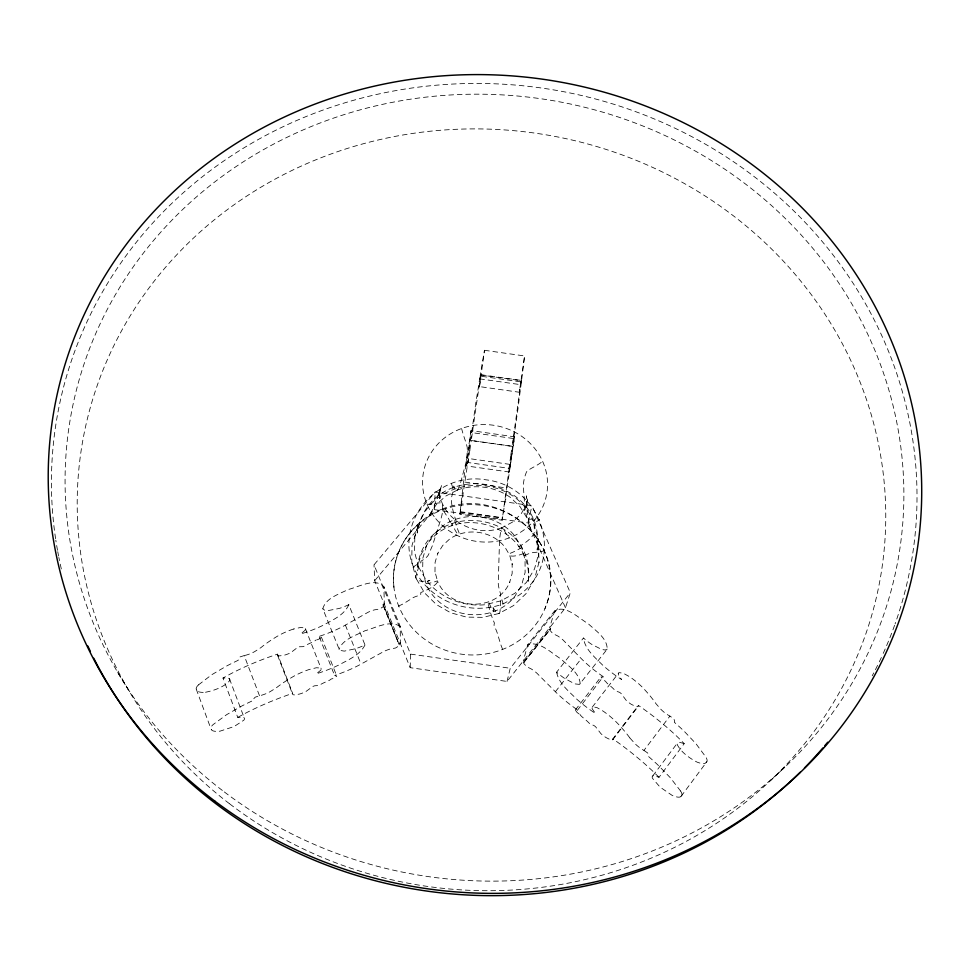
<?xml version="1.0" encoding="UTF-8"?>
<svg xmlns="http://www.w3.org/2000/svg" width="970" height="970" viewBox="0 0 970 970"><rect width="100%" height="100%" fill="white"/><g stroke="black" fill="none" stroke-linecap="round" stroke-linejoin="round"><path stroke-width="0.73" stroke-dasharray="4.85 3.64" d="M471.008 430.595L464.157 476.258L460.022 513.288L460.229 511.687L502.581 517.701L502.351 519.289L514.633 436.839L471.008 430.595L466.473 465.939L509.25 472.002L513.87 436.694L513.676 438.549L471.662 432.596L475.979 401.604A74.023 1.006 -82 0 1 477.592 392.377L480.283 374.614L521.63 380.458L519.241 398.27A74.023 0.727 -81.9 0 1 518.138 407.558L513.676 438.549M398.912 606.553L398.925 605.801A10.088 2.631 -22.4 0 0 404.623 603L413.111 597.678A6.657 1.734 -22.5 0 1 417.949 595.847L420.713 594.804L420.81 592.512A16.854 4.462 -22.6 0 0 437.446 580.86L434.899 571.378L434.984 572.094L435.093 562.394L437.834 553.106L437.567 553.761L442.744 545.467L449.583 539.077C466.594 527.11 491.79 530.675 504.8 546.91L509.565 554.949L512.221 564.358L512.148 563.655L512.172 573.331L509.565 582.679L509.832 582.012C497.367 612.373 449.231 611.173 437.446 580.86A19.509 5.214 -22.8 0 1 426.06 583.734C439.98 618.569 491.766 625.905 514.852 596.344L521.654 585.068L525.109 572.458L525.049 559.617L521.484 547.044L514.658 535.804C497.792 514.815 465.2 510.208 443.157 525.655L433.469 534.543L421.295 553.906L417.33 567.256C427.006 495.209 538.75 511.02 527.983 582.97C535.367 529.668 461.465 501.066 428.728 542.072M211.351 729.561A30.81 7.166 -21 0 0 219.947 731.186L234.158 726.518L243.846 720.177A19.327 4.474 -20.9 0 0 242.9 717.242L237.735 717.376L222.967 678.042L231.09 673.616A81.201 20.091 -21.2 0 1 277.553 654.144L292.697 693.356A11.713 2.764 -21.5 0 0 294.722 694.908L299.597 694.035A9.433 2.219 -21.5 0 0 305.683 691.695L312.558 686.639A2.667 0.63 -21.6 0 1 314.838 685.766L317.954 685.596A2.631 0.618 -21.7 0 0 319.954 684.82L321.894 683.765A14.708 3.443 -21.7 0 1 327.217 681.34A5.044 1.188 -21.7 0 0 331.109 679.036L332.007 678.83A3.65 0.861 -21.8 0 0 334.868 677.703L336.772 676.078L334.686 675.387A40.861 9.906 -21.8 0 0 360.986 664.123L383.89 651.44A11.022 2.631 -22.2 0 1 390.267 648.991L395.542 648.021L398.961 645.862A6.22 1.491 -22.3 0 0 399.167 644.674L383.174 604.383L384.338 604.334L383.902 587.396C376.99 576.616 357.688 587.347 348 589.566C339.088 594.21 325.714 598.078 322.804 608.723L339.597 650.312L344.277 651.125L355.457 648.748A20.079 5.008 -22 0 0 364.987 644.953L348.788 604.674A19.933 5.444 -21.9 0 1 339.318 608.42L328.139 610.579L324.513 610.142L322.804 608.723M510.802 455.282L512.087 446.212L471.238 440.513L512.039 446.394L514.755 427.321A76.691 0.715 -81.9 0 0 520.32 386.642L521.096 380.701L480.938 375.002L479.519 386.606L519.302 392.244L524.576 355.966L522.636 372.334A69.622 0.655 -81.9 0 1 521.351 381.938L480.186 376.105L480.308 374.675M410.201 667.675L410.565 654.107L374.02 564.819L435.227 491.948L531.899 505.673L570.324 592.694L565.462 607.79L507.031 681.437L410.201 667.675L374.687 580.703L374.02 564.819M459.974 514.209L468.437 458.495L509.699 464.339L502.145 520.199L459.986 514.221L460.192 513.082M374.687 580.703L434.196 509.614L435.227 491.948M442.769 509.686L442.829 508.813C502.969 485.121 571.403 545.88 545.104 608.057L544.897 608.796A78.655 75.114 7.7 0 1 410.104 625.383A78.655 75.114 7.7 0 1 461.053 505.237A78.655 75.114 7.7 0 1 544.897 608.796M510.705 456.058L509.068 468.34L467.94 462.508L468.437 458.495M509.068 468.34L509.541 464.739M505.661 499.974L505.819 498.847M521.096 380.701L519.302 392.244M469.844 450.262L467.94 462.508M480.938 375.002L480.004 380.907A76.691 0.994 -82 0 0 473.954 421.538L471.262 440.61M469.844 450.201L471.262 440.465M502.351 519.035L502.157 520.199M538.993 562.188L534.47 579.478L525.922 593.749L513.494 605.607L499.162 613.355M521.351 381.938L521.63 380.47M509.565 465.091L509.699 464.339M565.462 607.79L528.189 522.963L531.899 505.673M502.278 649.536L502.424 648.845A10.136 1.516 68.9 0 1 500.193 642.722L497.113 632.561A6.693 0.994 68.9 0 0 495.124 627.869L493.985 625.189L494.397 623.031A16.914 2.546 69 0 1 488.625 602.043A19.57 2.983 69.1 0 0 493.597 611.706A6.123 0.921 69.1 0 0 492.408 606.214A24.104 3.698 69.1 0 0 496.858 612.713A41.722 6.414 69.2 0 0 500.108 610.409L500.556 601.279A6.644 1.043 69 0 1 501.623 601.667L503.042 603.934L518.598 595.519C566.88 561.4 542.533 486.225 486.006 479.823C429.989 470.268 385.539 535.586 422.35 581.854L422.411 581.927C441.241 605.522 474.839 614.41 503.042 603.934L503.09 603.898A9.833 1.54 69.1 0 0 500.374 595.592L500.653 594.137A17.654 2.825 69.1 0 1 498.265 583.479L499.453 542.448A254.746 44.681 68 0 1 502.011 527.668L512.39 522.163L520.817 514.306L526.746 504.63L524.758 509.42M527.328 500.217L526.48 508.013L526.407 495.864L527.207 511.457L530.529 530.457L525.085 510.523L523.436 487.764A238.438 67.864 -26.1 0 1 526.564 471.784A12.428 3.71 -24.1 0 1 532.615 467.637A27.73 8.451 -24 0 0 542.642 461.356M514.597 436.779L509.25 472.002M507.031 681.437L510.244 668.269L570.324 592.694M544.388 551.348L544.594 550.536A9.93 2.571 -23.7 0 1 539.223 551.942L531.536 552.791A6.584 1.697 -23.6 0 0 526.795 554.585L524.079 555.604L524.625 553.179A16.684 4.377 -23.6 0 1 509.771 553.494A19.376 5.153 -23.5 0 0 521.375 547.674A6.05 1.601 -23.5 0 0 518.138 546.995A23.886 6.39 -23.5 0 0 528.177 540.387A41.492 11.179 -23.4 0 0 534.458 531.002L534.094 523.897A6.535 1.782 -23.8 0 1 536.325 521.557A3.31 0.909 -23.8 0 0 539.611 519.483A9.688 2.643 -23.7 0 0 532.906 520.599C511.129 468.449 425.83 475.615 417.197 533.039C428.97 457.028 547.068 473.724 537.186 550.075L537.077 535.076L532.906 520.599L533.27 518.974A17.363 4.801 -23.9 0 1 526.88 517.75M555.022 610.385L527.813 644.589L523.266 660.982L524.358 661.37L550.681 628.172L549.578 627.808L554.488 611.621C564.019 603.158 579.587 618.909 588.208 623.686C595.507 630.645 607.244 638.078 607.208 649.124L579.442 684.396L574.761 683.874L564.71 678.491A20.079 4.971 38.2 0 1 556.622 672.186L583.455 638.005A19.946 5.408 38.1 0 0 591.506 644.25L601.618 649.427L605.183 650.021L607.208 649.124M524.358 661.37L524.067 662.425A6.22 1.479 38.5 0 0 523.945 663.625L526.649 666.645L531.427 669.057A11.022 2.607 38.4 0 1 536.871 673.18L555.374 691.755A40.873 9.833 38.1 0 0 577.526 709.919L575.343 709.979L576.726 712.089A3.65 0.861 38 0 0 579.163 713.968L579.951 714.405M524.406 510.669L527.692 498.932M577.308 710.392L603.279 676.672A40.594 10.706 37.9 0 1 581.285 658.642L563.049 639.994A10.949 2.837 38.3 0 0 557.629 635.92L552.815 633.616L550.172 630.561A6.172 1.613 38.4 0 1 550.342 629.3L550.681 628.172M383.174 604.383L383.199 605.547A6.172 1.625 -22.2 0 1 383.041 606.82L379.658 609.014L374.371 609.887A10.949 2.861 -22.1 0 0 368.042 612.288L345.393 625.116A40.582 10.779 -21.7 0 1 319.251 636.32L321.385 637.108L319.518 638.806A3.625 0.934 -21.6 0 1 316.669 639.921L315.796 640.091M580.193 683.826C579.575 672.901 567.959 665.76 560.648 658.739C551.118 652.895 539.647 640.867 527.813 644.589M479.519 386.606L484.491 350.291L481.653 366.527A69.61 0.921 -82 0 0 480.186 376.105M466.473 465.939L472.026 430.765L471.662 432.596M348.788 604.674C344.277 615.198 332.455 620.036 323.071 625.323A40.582 10.961 -21.5 0 1 300.7 633.968L304.907 630.415A15.702 4.183 -21.4 0 0 304.907 627.966L300.639 627.457L293.51 629.057M364.987 644.953C359.967 655.162 348.23 659.77 338.797 665.032A40.861 10.088 -21.7 0 1 316.305 673.798L320.597 670.367A15.811 3.844 -21.5 0 0 320.658 668.075L316.438 667.736L309.297 669.458A24.48 5.917 -21.5 0 0 292.552 676.951A77.551 18.333 -21.8 0 0 276.389 687.766L270.024 691.731A10.609 2.571 -21.2 0 1 259.487 695.769L255.255 697.163A17.411 4.171 -21.2 0 0 253.485 700.316A74.35 17.145 -21.3 0 0 241.081 706.39L226.64 714.66L213.182 724.529A24.48 5.699 -21 0 0 210.854 728.555L211.314 729.573M426.63 545.455L422.859 558.15L422.678 571.015L426.012 583.552M681.049 796.382L706.839 761.729A24.335 6.159 37 0 0 705.833 757.012L695.854 743.566L684.432 731.525A73.902 18.539 37.4 0 0 674.308 722.25A17.302 4.51 37.3 0 0 673.568 718.564L669.894 716.09A10.537 2.764 37.2 0 1 660.922 709.361L656.011 703.735A77.066 19.8 37.9 0 0 643.728 688.664A24.323 6.39 37.6 0 0 629.797 676.83L623.419 673.313L619.199 672.634A15.714 4.147 37.6 0 0 618.545 674.987L621.624 679.57A40.594 10.888 37.8 0 1 602.552 665.032C594.962 657.32 584.971 649.379 583.455 638.005M681.013 796.358A30.834 7.105 37.3 0 1 672.38 795.545L660.036 787.094L652.458 778.292A19.339 4.438 37.1 0 1 654.132 775.721L659.03 777.297L684.238 743.626L677.642 737.091A81.25 19.946 37.4 0 0 638.405 705.432A11.64 2.983 37.6 0 1 635.944 706.524L631.482 704.438A9.373 2.401 37.6 0 1 626.317 700.534L621.224 693.647A2.655 0.679 37.7 0 0 619.284 692.192L616.314 691.258A2.607 0.667 37.7 0 1 614.616 689.973L613.064 688.409A14.611 3.71 37.8 0 0 608.663 684.602A5.008 1.285 37.8 0 1 605.607 681.292L604.795 680.855A3.625 0.934 37.9 0 1 602.37 679L601.036 676.854L603.049 677.193M652.737 775.939L677.812 742.511M629.93 738.037L634.95 743.614A10.609 2.546 37.4 0 0 643.947 750.428L669.894 716.09M579.975 714.417A5.044 1.188 37.9 0 0 583.079 717.715A14.708 3.407 38 0 1 587.529 721.522L589.105 723.087A2.631 0.618 37.9 0 0 590.803 724.384L593.737 725.414A2.667 0.618 37.8 0 1 595.677 726.882L600.915 733.659A9.433 2.207 37.7 0 0 606.104 737.612L610.53 739.795A11.725 2.74 37.8 0 0 612.858 738.873L638.405 705.445M612.749 739.722L638.236 706.342M592.221 707.178L618.557 673.095M575.343 709.979L601.036 676.854M555.374 691.755L581.272 658.642M524.261 661.734L550.572 628.56M523.848 662.51L550.342 629.3M706.063 762.65L706.839 761.729M770.192 780.862L784.779 767.234M198.486 684.881L211.715 674.744L225.998 666.354A73.853 18.66 -21.1 0 1 238.28 660.267A17.29 4.535 -21 0 1 239.978 656.932L244.197 655.587L259.499 695.757M237.735 717.376L245.931 712.986A81.735 18.454 -21.4 0 1 292.697 693.344M457.634 489.923L445.751 496.07L436.051 504.861L428.995 516.052L433.044 508.911L441.774 485.109L438.658 495.549L439.907 487.813L439.786 498.665L439.131 492.19C442.805 520.708 475.882 537.913 502.011 527.668A12.586 2.17 69.3 0 1 504.727 531.257A27.984 4.911 69.5 0 0 509.177 537.913M382.75 587.82L383.902 587.396M498.871 613.501L482.987 617.356L466.534 617.114L450.65 612.761L436.476 604.637L424.642 592.997L416.239 578.666M457.44 489.971C475.142 483.787 495.233 486.637 510.523 497.501L520.029 506.619L527.001 518.065M205.507 692.253C213.97 690.531 222.979 687.548 229.199 681.267A19.194 4.862 -20.7 0 0 228.156 678.078L222.967 678.042M399.167 643.583L400.331 643.51L400.27 626.474L383.72 586.05M484.491 350.291L524.588 355.954M479.653 378.858L521.06 384.726M464.909 482.078L506.461 487.983M460.18 512.148L502.508 518.15M434.196 509.614L528.189 522.963M410.565 654.107L510.244 668.269M684.238 743.626L679.255 742.22A19.206 4.838 36.9 0 0 677.412 744.996C681.68 752.744 689.488 758.14 697.151 762.165A30.628 7.748 37 0 0 706.027 762.626M643.947 750.428L647.62 752.95A17.411 4.135 37.5 0 1 648.481 756.479A74.387 17.023 37.6 0 1 658.727 765.779L670.343 777.758L680.588 791.011M527.353 645.753L528.335 646.493M659.03 777.297L652.349 770.774A81.771 18.309 37.6 0 0 612.87 738.873M400.27 626.474C389.879 619.587 375.475 627.905 364.647 630.888C355.723 635.58 342.531 639.206 339.027 649.56M117.697 672.392L128.246 689.573M418.519 566.989L426.485 580.642C440.465 597.859 462.799 606.808 484.806 604.759L500.726 600.903L514.912 593.264L526.48 582.315L534.494 568.99L538.544 554.149L538.544 556.598L538.399 538.823L538.993 562.855M198.474 684.881A24.323 6.208 -20.7 0 0 196.255 689.112L196.752 690.24A30.603 7.796 -20.8 0 0 205.482 692.277M383.186 604.783L399.349 644.82M383.199 605.547L399.167 644.674M345.393 625.116L360.998 664.123M321.385 637.108L336.772 676.078M319.348 636.878L334.759 675.92M305.404 628.609L321.143 668.657M277.469 655.065L292.588 694.205M229.478 678.77L244.197 717.836M196.243 689.124L210.842 728.555M418.567 567.098L414.554 551.954L414.82 536.592L414.166 538.944L418.628 524.03L411.995 545.479L411.777 562.054L416.009 578.144M556.622 672.186C558.72 683.401 568.699 691.089 576.325 698.788A40.885 10.003 37.9 0 0 595.483 713.484L592.294 708.985A15.823 3.807 37.8 0 1 592.84 706.766L596.962 707.603L603.316 711.252A24.492 5.868 37.8 0 1 617.344 723.123A77.576 18.188 38 0 1 629.918 738.024M393.929 587.347L393.917 586.583C390.122 553.118 411.559 520.441 442.829 508.813A9.882 1.443 69.6 0 0 445.145 513.36L448.673 518.78A6.56 0.958 69.5 0 1 450.589 523.291L451.693 525.885L451.923 523.339A16.611 2.461 69.5 0 0 459.016 532.639A19.327 2.91 69.5 0 1 454.578 520.272A6.026 0.897 69.5 0 1 456.276 521.605A23.826 3.613 69.5 0 1 452.76 509.48A41.419 6.329 69.4 0 1 451.608 497.101L453.208 490.832A6.499 1.006 69.7 0 0 452.602 487.352L451.426 483.46A9.651 1.491 69.7 0 1 454.433 488.528L454.59 486.819A17.278 2.704 69.8 0 0 457.913 489.559L460.216 484.03L465.576 464.206A234.231 37.163 71 0 0 467.261 447.691A12.392 2.085 69.9 0 0 465.163 440.259A27.669 4.777 69.9 0 1 461.587 428.497M538.871 546.316L538.871 546.959M55.593 538.714A433.275 405.593 7.7 0 1 523.266 85.796A433.275 405.593 7.7 0 1 895.092 623.88M894.595 625.298A433.275 405.593 7.7 0 1 881.997 656.084M881.366 657.454A433.275 405.593 7.7 0 1 878.226 664.038M877.583 665.359A433.275 405.593 7.7 0 1 872.236 675.787M61.328 568.917A433.275 405.593 7.7 0 1 58.855 557.459M58.576 556.016A433.275 405.593 7.7 0 1 57.763 551.712M57.497 550.269A433.275 405.593 7.7 0 1 55.823 540.205M680.601 791.011A24.492 5.662 37.2 0 1 681.764 795.533M427.03 504.218A27.912 8.585 -23.1 0 0 436.512 503.297A12.549 3.783 -22.9 0 1 442.114 503.139A250.042 75.357 -20.5 0 1 441.035 518.465L432.608 545.188L428.497 554.694A17.569 4.923 -22.6 0 1 420.931 561.206L420.871 562.733A9.785 2.704 -22.7 0 0 413.608 566.892A3.346 0.921 -22.6 0 0 416.736 566.565A6.608 1.819 -22.6 0 1 418.579 567.377L416.106 575.634A41.649 11.264 -23 0 0 420.483 581.078A24.044 6.475 -22.8 0 0 429.904 580.351A6.099 1.625 -22.7 0 0 426.06 583.734M293.51 629.045A24.311 6.438 -21.4 0 0 276.887 636.526A77.03 19.946 -21.7 0 0 260.966 647.584L254.673 651.61A10.537 2.789 -21 0 1 244.197 655.587M277.565 654.144A11.64 3.007 -21.4 0 0 279.639 655.878L284.513 655.126A9.373 2.413 -21.3 0 0 290.563 652.81L297.341 647.62A2.655 0.679 -21.5 0 1 299.597 646.76L302.737 646.687A2.607 0.679 -21.5 0 0 304.725 645.935L306.641 644.868A14.611 3.734 -21.6 0 1 311.928 642.443A5.008 1.297 -21.6 0 0 315.771 640.103M224.337 791.956A419.864 392.971 7.7 0 0 899.445 551.542A419.864 392.971 7.7 0 0 329.642 119.48A419.864 392.971 7.7 0 0 224.337 791.956M229.696 803.887A404.696 380.458 7.7 0 0 881.293 572.421A404.696 380.458 7.7 0 0 333.462 153.102A404.696 380.458 7.7 0 0 229.696 803.887M435.797 518.695A62.577 58.685 7.7 0 0 543.018 506.267A62.577 58.685 7.7 0 0 476.367 425.005A62.577 58.685 7.7 0 0 435.797 518.695"/><path stroke-width="1.45" d="M827.713 742.22A433.275 405.593 7.7 0 1 824.815 745.675M822.863 747.967A433.275 405.593 7.7 0 1 804.445 767.973M800.153 772.265A433.275 405.593 7.7 0 1 93.738 658.23M90.404 651.476A433.275 405.593 7.7 0 1 87.833 646.032M215.17 801.353A437.24 408.855 7.7 0 0 917.305 549.25A437.24 408.855 7.7 0 0 322.44 101.341A437.24 408.855 7.7 0 0 215.17 801.353"/></g></svg>
